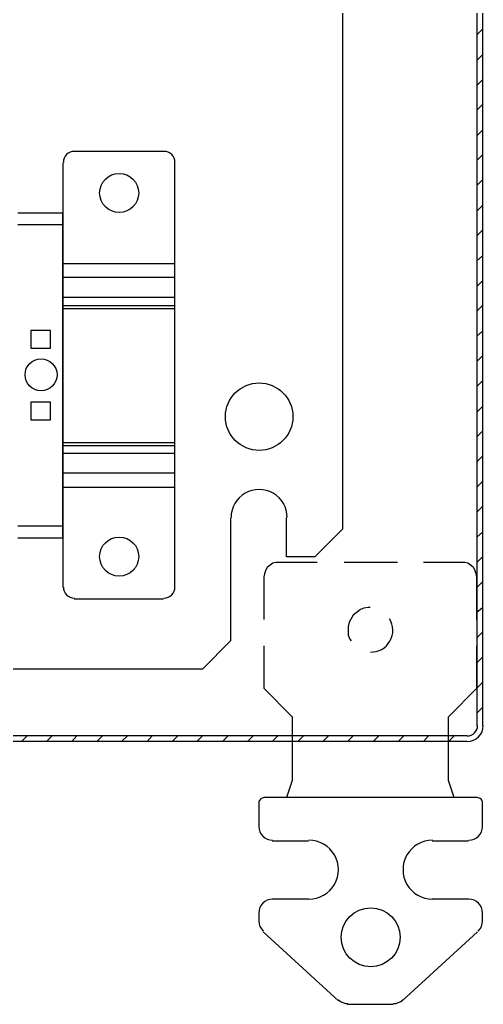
# Model space of a CAD drawing. Header units: feet. Extents: x -159 to 1687, y -48 to 1556.
# Drawn here: x 544.91 to 545.181, y 1042.877 to 1043.455 of the extents above; entities that cross this region are included whole.
import ezdxf

# ---------------------------------------------------------------- set-up
doc = ezdxf.new("R2010")
doc.units = ezdxf.units.FT
doc.header["$MEASUREMENT"] = 0
for name, color, linetype in [('PDF_0', 7, 'Continuous'), ('PDF_Carril', 7, 'Continuous'), ('PDF_Cuadro', 7, 'Continuous')]:
    doc.layers.add(name, color=color, linetype=linetype)
for name, color, linetype, true_color in [('PDF_COLGADOR', 7, 'Continuous', 0x7f7f7f), ('PDF_Oculta', 7, 'Continuous', 0xb9b9b9), ('PDF_Placa', 7, 'Continuous', 0xb9b9b9)]:
    doc.layers.add(name, color=color, linetype=linetype, true_color=true_color)

msp = doc.modelspace()

# ---------------------------------------------------------------- linework, layer by layer
at = {"layer": 'PDF_0', "lineweight": 25}
for points in [[(544.90851, 1043.15062), (544.93476, 1043.15062), (544.93476, 1043.34104), (544.90851, 1043.34104)], [(544.90851, 1043.33438), (544.93476, 1043.33438)], [(544.90851, 1043.1577), (544.93476, 1043.1577)]]:
    msp.add_lwpolyline(points, dxfattribs=at)
for points in [[(544.92767, 1043.27229), (544.91601, 1043.27229), (544.91601, 1043.26187), (544.92767, 1043.26187)], [(544.91601, 1043.21979), (544.92767, 1043.21979), (544.92767, 1043.2302), (544.91601, 1043.2302)]]:
    msp.add_lwpolyline(points, close=True, dxfattribs=at)
msp.add_circle((544.92205, 1043.24625), 0.00938, dxfattribs=at)
at = {"layer": 'PDF_Carril', "lineweight": 25}
msp.add_line((544.93476, 1043.37063), (544.93476, 1043.12145), dxfattribs=at)
for points in [[(544.99393, 1043.3773), (544.94142, 1043.3773)], [(545.00059, 1043.12145), (545.00059, 1043.37063)], [(544.93476, 1043.31146), (545.00059, 1043.31146)], [(544.93476, 1043.30354), (545.00059, 1043.30354)], [(544.93476, 1043.28687), (545.00059, 1043.28687)], [(544.93476, 1043.20479), (545.00059, 1043.20479)], [(545.00059, 1043.18854), (544.93476, 1043.18854)], [(544.93476, 1043.1802), (545.00059, 1043.1802)], [(544.94142, 1043.11478), (544.99393, 1043.11478)]]:
    msp.add_lwpolyline(points, dxfattribs=at)
at = {"layer": 'PDF_Carril', "color": 9, "lineweight": 25, "true_color": 0xc6c7ca}
for points in [[(544.93476, 1043.29187), (545.00059, 1043.29187)], [(544.93476, 1043.28521), (545.00059, 1043.28521)], [(544.93476, 1043.20645), (545.00059, 1043.20645)], [(544.93476, 1043.2002), (545.00059, 1043.2002)]]:
    msp.add_lwpolyline(points, dxfattribs=at)
at = {"layer": 'PDF_Carril', "lineweight": 25}
for centre in [(544.96788, 1043.35292), (544.96788, 1043.13958)]:
    msp.add_circle(centre, 0.01146, dxfattribs=at)
for centre, start, end in [((544.94163, 1043.37084), 89.99966, 180.00034), ((544.99414, 1043.37084), 359.99966, 90.00034), ((544.94163, 1043.12166), 179.99966, 270.00034), ((544.99414, 1043.12166), 269.99966, 0.00034)]:
    msp.add_arc(centre, 0.00646, start, end, dxfattribs=at)
at = {"layer": 'PDF_COLGADOR', "lineweight": 25}
msp.add_line((545.17769, 1042.99811), (545.05268, 1042.99811), dxfattribs=at)
for points in [[(545.16435, 1042.99811), (545.16102, 1043.00811), (545.16102, 1043.03103), (545.06935, 1043.03103), (545.06935, 1043.00811), (545.06601, 1042.99811)], [(545.04976, 1042.99478), (545.04976, 1042.98103)], [(545.18102, 1042.98103), (545.18102, 1042.99478)], [(545.05768, 1042.97269), (545.07893, 1042.97269)], [(545.15143, 1042.97269), (545.17269, 1042.97269)], [(545.07893, 1042.93852), (545.05768, 1042.93852)], [(545.17269, 1042.93852), (545.15143, 1042.93852)], [(545.04976, 1042.93019), (545.04976, 1042.92561)], [(545.18102, 1042.92561), (545.18102, 1042.93019)], [(545.05226, 1042.91936), (545.09643, 1042.87894)], [(545.13393, 1042.87894), (545.1781, 1042.91936)], [(545.10185, 1042.87685), (545.12852, 1042.87685)]]:
    msp.add_lwpolyline(points, dxfattribs=at)
msp.add_circle((545.11539, 1042.91623), 0.01729, dxfattribs=at)
for centre, radius, start, end in [((545.05289, 1042.99499), 0.00313, 89.99996, 180.00004), ((545.17789, 1042.99499), 0.00313, 359.99996, 90.00004), ((545.05789, 1042.98123), 0.00813, 180.00001, 269.99999), ((545.17289, 1042.98123), 0.00813, 270.00001, 359.99999), ((545.07914, 1042.95582), 0.01729, 269.99999, 90.00001), ((545.15164, 1042.95582), 0.01729, 89.99999, 270.00001), ((545.05789, 1042.9304), 0.00813, 90.00001, 179.99999), ((545.17289, 1042.9304), 0.00813, 0.00001, 89.99999), ((545.05789, 1042.92582), 0.00813, 179.99998, 227.50493), ((545.17289, 1042.92582), 0.00813, 312.49507, 0.00002), ((545.10206, 1042.8854), 0.00813, 227.50488, 269.99999), ((545.12873, 1042.8854), 0.00813, 270.00001, 312.49512)]:
    msp.add_arc(centre, radius, start, end, dxfattribs=at)
at = {"layer": 'PDF_Cuadro', "lineweight": 25}
for points in [[(545.17769, 1044.9907), (545.17769, 1043.0402)], [(545.18102, 1044.9907), (545.18102, 1043.0402)], [(545.17769, 1043.44563), (545.18102, 1043.44897)], [(545.17769, 1043.43063), (545.18102, 1043.43396)], [(545.17769, 1043.41605), (545.18102, 1043.41938)], [(545.17769, 1043.40146), (545.18102, 1043.4048)], [(545.17769, 1043.38646), (545.18102, 1043.3898)], [(545.17769, 1043.37188), (545.18102, 1043.37521)], [(545.17769, 1043.35729), (545.18102, 1043.36063)], [(545.17769, 1043.34229), (545.18102, 1043.34563)], [(545.17769, 1043.32771), (545.18102, 1043.33104)], [(545.17769, 1043.31313), (545.18102, 1043.31604)], [(545.17769, 1043.29812), (545.18102, 1043.30146)], [(545.17769, 1043.28354), (545.18102, 1043.28687)], [(545.17769, 1043.26896), (545.18102, 1043.27187)], [(545.17769, 1043.25396), (545.18102, 1043.25729)], [(545.17769, 1043.23937), (545.18102, 1043.24271)], [(545.17769, 1043.22437), (545.18102, 1043.2277)], [(545.17769, 1043.20979), (545.18102, 1043.21312)], [(545.17769, 1043.1952), (545.18102, 1043.19854)], [(545.17769, 1043.1802), (545.18102, 1043.18354)], [(545.17769, 1043.16562), (545.18102, 1043.16895)], [(545.17769, 1043.15103), (545.18102, 1043.15395)], [(545.17769, 1043.13603), (545.18102, 1043.13937)], [(545.17769, 1043.12145), (545.18102, 1043.12478)], [(545.17769, 1043.10687), (545.18102, 1043.10978)], [(545.17769, 1043.09187), (545.18102, 1043.0952)], [(545.17769, 1043.07728), (545.18102, 1043.08061)], [(545.17769, 1043.06228), (545.18102, 1043.06561)], [(545.17769, 1043.0477), (545.18102, 1043.05103)], [(545.17185, 1043.03436), (543.54969, 1043.03436)], [(544.91059, 1043.03103), (544.91392, 1043.03436)], [(544.92517, 1043.03103), (544.92851, 1043.03436)], [(544.94017, 1043.03103), (544.94309, 1043.03436)], [(544.95476, 1043.03103), (544.95809, 1043.03436)], [(544.96934, 1043.03103), (544.97268, 1043.03436)], [(544.98434, 1043.03103), (544.98726, 1043.03436)], [(544.99893, 1043.03103), (545.00226, 1043.03436)], [(545.01351, 1043.03103), (545.01684, 1043.03436)], [(545.02851, 1043.03103), (545.03185, 1043.03436)], [(545.0431, 1043.03103), (545.04643, 1043.03436)], [(545.05768, 1043.03103), (545.06101, 1043.03436)], [(545.07268, 1043.03103), (545.07601, 1043.03436)], [(545.08726, 1043.03103), (545.0906, 1043.03436)], [(545.10185, 1043.03103), (545.10518, 1043.03436)], [(545.11685, 1043.03103), (545.12018, 1043.03436)], [(545.13143, 1043.03103), (545.13477, 1043.03436)], [(545.14643, 1043.03103), (545.14935, 1043.03436)], [(545.16102, 1043.03103), (545.16435, 1043.03436)], [(545.17185, 1043.03103), (543.54969, 1043.03103)]]:
    msp.add_lwpolyline(points, dxfattribs=at)
for radius, start, end in [(0.00938, 270.00025, 359.99975), (0.00604, 269.99944, 0.00056)]:
    msp.add_arc((545.17206, 1043.0404), radius, start, end, dxfattribs=at)
at = {"layer": 'PDF_Oculta', "lineweight": 25}
for points in [[(545.08393, 1043.13603), (545.05976, 1043.13603), (545.0581, 1043.13562), (545.0556, 1043.13395), (545.05476, 1043.13312), (545.05393, 1043.13187), (545.0531, 1043.12937), (545.05268, 1043.1277), (545.05268, 1043.1027)], [(545.13102, 1043.13603), (545.09977, 1043.13603)], [(545.17769, 1043.1027), (545.17769, 1043.1277), (545.17727, 1043.12937), (545.17644, 1043.13187), (545.1756, 1043.13312), (545.17477, 1043.13395), (545.17227, 1043.13562), (545.1706, 1043.13603), (545.14643, 1043.13603)], [(545.11518, 1043.10978), (545.11393, 1043.10978), (545.11143, 1043.10937), (545.10935, 1043.10853), (545.10518, 1043.1052), (545.10268, 1043.10103), (545.10227, 1043.09853), (545.10227, 1043.09353), (545.1031, 1043.09103), (545.10393, 1043.0902)], [(545.05268, 1043.08728), (545.05268, 1043.06228), (545.06935, 1043.04561), (545.06935, 1043.03103)], [(545.16102, 1043.03103), (545.16102, 1043.04561), (545.17769, 1043.06228), (545.17769, 1043.08728)]]:
    msp.add_lwpolyline(points, dxfattribs=at)
msp.add_arc((545.11563, 1043.0963), 0.01278, 268.00627, 32.24175, dxfattribs=at)
at = {"layer": 'PDF_Placa', "lineweight": 25}
for points in [[(545.06601, 1044.8557), (545.06601, 1044.87862), (545.08268, 1044.87862), (545.09893, 1044.86195), (545.09893, 1043.15562), (545.08268, 1043.13937), (545.06601, 1043.13937), (545.06601, 1043.16229)], [(545.0331, 1043.16229), (545.0331, 1043.0902), (545.01684, 1043.07353), (543.70428, 1043.07353), (543.68803, 1043.0902), (543.68803, 1043.16229)]]:
    msp.add_lwpolyline(points, dxfattribs=at)
msp.add_circle((545.04997, 1043.22166), 0.01979, dxfattribs=at)
msp.add_arc((545.04997, 1043.16249), 0.01646, 359.99977, 180.00023, dxfattribs=at)

doc.saveas('drawing.dxf')
